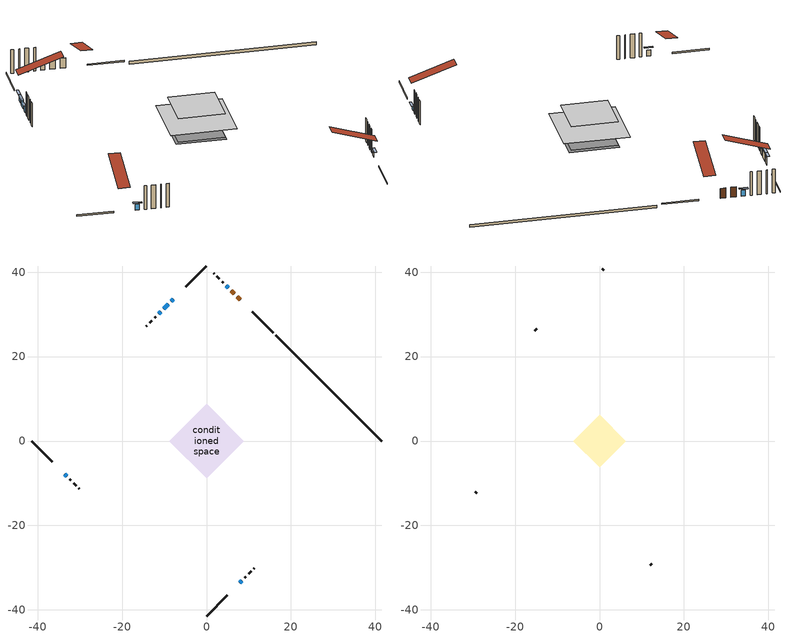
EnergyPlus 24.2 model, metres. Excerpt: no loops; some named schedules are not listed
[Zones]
conditioned space
 floor adiabatic (Floor2 construction): -6.23,0 0,6.23 6.23,0 0,-6.23 z0.61
 floor adiabatic (AdiabaticFloorConstruction): -8.81,0 0,8.81 8.81,0 0,-8.81 z3.05
 floor foundation (Slab1 construction): -6.25,0.49 -0.49,6.25 6.25,-0.49 0.49,-6.25 z0
 wall outside (RimJoist1 construction): 0,-41.45 4.94,-36.51 / -41.45,0 -36.51,-4.94 / 0,41.45 -4.94,36.51 / 15.79,25.65 10.86,30.59 z0.61:0.91
 wall outside (AdiabaticWallConstruction 1): 7.94,33.5 7.23,34.22 / 6.57,34.88 5.85,35.6 z0.61:2.64
 wall outside (AdiabaticWallConstruction): 7.85,-33.6 8.39,-33.06 z0.61:1.37; -7.85,33.6 -8.39,33.06 z0.61:2.14; -9.05,32.4 -10.13,31.32 z0.61:2.13; -10.78,30.67 -11.32,30.13 / 5.2,36.25 4.66,36.79 / -33.6,-7.85 -33.06,-8.39 z0.61:1.83
 wall outside (Wall1 construction): 9.05,-32.4 9.34,-32.11 / -32.4,-9.05 -32.11,-9.34 / -11.98,29.47 -12.27,29.18 / 4,37.45 3.71,37.74 z0.61:5.49
 wall outside (Wall2 construction): 10,-31.45 10.56,-30.89 / -31.45,-10 -30.89,-10.56 / -12.93,28.52 -13.49,27.96 / 3.05,38.4 2.49,38.96 z0.61:5.49
 wall outside (Wall3 construction): 11.22,-30.23 11.33,-30.12 / -30.23,-11.22 -30.12,-11.33 / -14.15,27.3 -14.26,27.19 / 1.83,39.62 1.72,39.73 z0.61:5.49
 wall foundation (FoundationWall1 construction): 41.45,0 16.45,25 z0:0.61
 window (WindowConstruction): 7.85,-33.6 8.39,-33.06 z0.61:1.37
 window (WindowConstruction 1): -7.85,33.6 -8.39,33.06 z0.61:2.13
 window (WindowConstruction 2): -9.05,32.4 -10.12,31.32 z0.61:2.13
 window (WindowConstruction 3): -10.78,30.67 -11.32,30.13 z0.61:1.83
 window (WindowConstruction 4): 5.19,36.25 4.66,36.79 z0.61:1.83
 window (WindowConstruction 5): -33.6,-7.85 -33.06,-8.39 z0.61:1.83
 door (Door): 7.94,33.5 7.23,34.22 z0.61:2.64
 door (Door 1): 6.57,34.88 5.85,35.6 z0.61:2.64
 ceiling adiabatic (AdiabaticFloorConstruction): 0,-8.81 8.81,0 0,8.81 -8.81,0 z3.05
attic - vented
 floor to conditioned space (Floor1 construction Reversed): -6.23,0 0,6.23 6.23,0 0,-6.23 z5.49
 wall outside (Wall4 construction): 11.99,-29.46 12.39,-29.06 / -29.46,-11.99 -29.06,-12.39 / -14.92,26.53 -15.32,26.13 / 1.06,40.39 0.66,40.79 z0.61:5.49
 roof outside (Roof1 construction): 7.19,-34.25,5.49 1.12,-28.18,8.35 -0.47,-29.78,8.35 5.6,-35.85,5.49; -34.25,-7.19,5.49 -28.18,-1.12,8.35 -29.78,0.47,8.35 -35.85,-5.6,5.49; -7.19,34.25,5.49 -1.12,28.18,8.35 0.47,29.78,8.35 -5.6,35.85,5.49; 8.6,32.85,5.49 2.53,26.78,8.35 4.13,25.18,8.35 10.2,31.25,5.49
shading: 8.72,-32.73 7.53,-33.92 7.85,-34.25 9.04,-33.06 z1.83; -8.72,32.73 -7.53,33.92 -7.85,34.25 -9.04,33.06 z2.59; -10.45,31 -8.72,32.73 -9.05,33.05 -10.78,31.32 z2.59; -11.65,29.8 -10.46,30.99 -10.78,31.32 -11.97,30.13 z2.29; 4.33,37.12 5.52,35.93 5.85,36.25 4.66,37.44 z2.29; -32.73,-8.72 -33.92,-7.53 -34.25,-7.85 -33.06,-9.04 z2.29
[Building]
Building 1: Terrain=Suburbs
[Site:Location]
Inuvik AP_NT: Latitude {deg}=68.3; Longitude {deg}=-133.48; Time Zone {hr}=-8; Elevation {m}=68; Keep Site Location Information=Yes
[Site:GroundTemperature:Shallow]
-13.1493, -15.9729, -16.199, -14.859, -9.47991, -4.12585, 0.51584, 3.45624, 3.70604, 1.31452, -3.2088, -8.39862
[Site:WaterMainsTemperature]
Calculation Method=Schedule; Temperature Schedule=mains temperature schedule
[Material] Roughness=Rough; Thermal Absorptance=0.9
Name | Thickness {m} | Conductivity {W/m-K} | Density {kg/m3} | Specific Heat {J/kg-K} | Solar Absorptance | Visible Absorptance
asphalt or fiberglass shingles | 0.00635 | 0.162714 | 1121.4 | 1465.45 | 0.4 | 0.4
ceiling loosefill ins | 0.254 | 0.0480833 | 16.02 | 1046.75 | 0.7 | 0.7
ceiling stud and cavity | 0.1397 | 0.096283 | 65.682 | 1177.47 | 0.7 | 0.7
concrete 4.0 in. | 0.1016 | 1.803125 | 2242.8 | 837.4 | 0.7 | 0.7
concrete 8.0 in. | 0.2032 | 1.803125 | 2242.8 | 837.4 | 0.7 | 0.7
door material | 0.04445 | 0.053851 | 512.64 | 1214.23 | 0.7 | 0.7
exterior vertical ins | 0.00202101 | 0.029427 | 32.04 | 1214.23 | 0.7 | 0.7
floor covering | 0.0127 | 0.0433444 | 54.468 | 1339.84 | 0.6 | 0.6
floor rigid ins; wall rigid ins 1 | 0.103632 | 0.029427 | 32.04 | 1214.23 | 0.7 | 0.7
floor rigid ins 1; wall rigid ins 2 | 0.512978 | 0.029427 | 32.04 | 1214.23 | 0.7 | 0.7
floor stud and cavity | 0.1397 | 0.311253 | 92.3553 | 1139.71 | 0.7 | 0.7
floor stud and cavity 1 | 0.1397 | 1.75129 | 37.0049 | 1207.88 | 0.7 | 0.7
furniture material conditioned space 1 | 0.1524 | 0.115458 | 640.8 | 1214.23 | 0.6 | 0.6
gypsum board | 0.0127 | 0.160291 | 801 | 837.4 | 0.6 | 0.6
gypsum board 1 | 0.0127 | 0.160291 | 801 | 837.4 | 0.7 | 0.7
osb sheathing 0.5 in. | 0.0127 | 0.115458 | 512.64 | 1214.23 | 0.7 | 0.7
osb sheathing 0.75 in. | 0.01905 | 0.115458 | 512.64 | 1214.23 | 0.7 | 0.7
osb sheathing 2.0 in. | 0.0508 | 0.115458 | 512.64 | 1214.23 | 0.7 | 0.7
rim joist rigid ins; wall rigid ins | 0.051816 | 0.029427 | 32.04 | 1214.23 | 0.7 | 0.7
rim joist stud and cavity | 0.0508 | 0.0445505 | 125.044 | 1163.47 | 0.6 | 0.6
wall stud and cavity | 0.1397 | 0.376025 | 139.0536 | 1170.24 | 0.7 | 0.7
wall stud and cavity 1 | 0.1397 | 0.650362 | 139.0536 | 1170.24 | 0.7 | 0.7
wall stud and cavity 2 | 0.1397 | 0.0829899 | 139.0536 | 1170.24 | 0.7 | 0.7
wall stud and cavity 3 | 0.0889 | 6.1454 | 50.32683 | 1063.81 | 0.6 | 0.6
wall stud and cavity 4 | 0.0889 | 0.380278 | 52.3479 | 1209.89 | 0.7 | 0.7
wall stud and cavity 5 | 0.0889 | 0.391764 | 83.0341 | 1211.67 | 0.7 | 0.7
wood siding | 0.0254 | 0.102417 | 544.68 | 1172.36 | 0.4 | 0.4
wood siding 1 | 0.00254 | 0.102417 | 544.68 | 1172.36 | 0.4 | 0.4
wood siding 2; wood siding 3; wood siding 4 | 0.0254 | 0.102417 | 544.68 | 1172.36 | 0.7 | 0.7
[WindowMaterial:SimpleGlazingSystem]
Name | U-Factor {W/m2-K} | Solar Heat Gain Coefficient
WindowMaterial | 2.76064 | 0.61
WindowMaterial 1 | 2.78052 | 0.57
WindowMaterial 2 | 1.57905 | 0.45
WindowMaterial 3 | 1.96572 | 0.5
WindowMaterial 4 | 1.42461 | 0.34
[Construction]
AdiabaticFloorConstruction: floor stud and cavity 1, floor rigid ins 1, osb sheathing 0.75 in., floor covering
AdiabaticWallConstruction: wood siding 3, wall rigid ins 2, wall stud and cavity 4, gypsum board
AdiabaticWallConstruction 1: wood siding 4, wall rigid ins 2, wall stud and cavity 4, gypsum board
Door; Door 1: door material
Floor1 construction Reversed: gypsum board, ceiling stud and cavity, ceiling loosefill ins
Floor2 construction: floor stud and cavity, floor rigid ins, osb sheathing 0.75 in., floor covering
FoundationWall1 construction: concrete 8.0 in., gypsum board 1
furniture construction conditioned space 1: furniture material conditioned space 1
PartitionWallConstruction: gypsum board, wall stud and cavity 5, gypsum board
RimJoist1 construction: wood siding 2, rim joist rigid ins, osb sheathing 2.0 in., rim joist stud and cavity
Roof1 construction: asphalt or fiberglass shingles
Slab1 construction: concrete 4.0 in.
Wall1 construction: wood siding, wall rigid ins, osb sheathing 0.5 in., wall stud and cavity, gypsum board
Wall2 construction: wood siding, wall rigid ins 1, osb sheathing 0.5 in., wall stud and cavity 1, gypsum board
Wall3 construction: wood siding, wall rigid ins, osb sheathing 0.5 in., wall stud and cavity 2, gypsum board
Wall4 construction: wood siding 1, wall stud and cavity 3
WindowConstruction: WindowMaterial
WindowConstruction 1: WindowMaterial 1
WindowConstruction 2: WindowMaterial 2
WindowConstruction 3; WindowConstruction 4: WindowMaterial 3
WindowConstruction 5: WindowMaterial 4
[Zone] Multiplier=1; Part of Total Floor Area=Yes
Name | Volume {m3}
attic - vented | 36.0769
conditioned space | 318.6
[Space]
Name | Zone | Volume {m3}
attic - vented 1 | attic - vented | 36.0769
conditioned space 1 | conditioned space | 318.6
[ZoneInfiltration:EffectiveLeakageArea]
infil attic - vented 1: Zone or Space=attic - vented 1; Schedule=Always On Discrete; Effective Air Leakage Area {cm2}=2273.27; Stack Coefficient=0.000538095; Wind Coefficient=1.56729e-05
[ZoneMixing]
whole house fan mix: Zone or Space=attic - vented; Schedule=Always On Continuous; Design Flow Rate Calculation Method=Flow/Zone; Design Flow Rate {m3/s}=0; Source Zone or Space=conditioned space
[SurfaceProperty:ExposedFoundationPerimeter]
Slab1: Exposed Perimeter Calculation Method=TotalExposedPerimeter; Total Exposed Perimeter {m}=35.35
[InternalMass] Zone or ZoneList=conditioned space; Space or SpaceList=conditioned space 1
Name | Construction | Surface Area {m2}
furniture mass conditioned space 1 | furniture construction conditioned space 1 | 124.223
partition wall mass | PartitionWallConstruction | 232.929
[Lights]
interior lighting: Zone or ZoneList or Space or SpaceList=conditioned space 1; Schedule=interior lighting schedule; Design Level Calculation Method=LightingLevel; Lighting Level {W}=343.2; Return Air Fraction=0; Fraction Radiant=0.6; Fraction Visible=0.2; Fraction Replaceable=1
[People]
occupants: Zone or ZoneList or Space or SpaceList=conditioned space 1; Number of People Schedule=occupants schedule; Number of People Calculation Method=People; Number of People=3; Fraction Radiant=0.314171; Sensible Heat Fraction=0.56303; Activity Level Schedule=occupants activity schedule; Carbon Dioxide Generation Rate {m3/s-W}=0; Enable ASHRAE 55 Comfort Warnings=No; Mean Radiant Temperature Calculation Type=EnclosureAveraged
[ElectricEquipment] Zone or ZoneList or Space or SpaceList=conditioned space 1; Design Level Calculation Method=EquipmentLevel
Name | Schedule | Design Level {W} | Fraction Latent | Fraction Radiant | Fraction Lost
clothes dryer | clothes dryer schedule | 140.772 | 0.015 | 0.081 | 0.85
clothes washer | clothes washer schedule | 32.1985 | 0.03 | 0.162 | 0.7
cooking range | cooking range schedule | 215.147 | 0.08 | 0.432 | 0.2
dishwasher | dishwasher schedule | 66.8632 | 0.3 | 0.18 | 0.4
fridge | fridge schedule | 72.9452 | 0 | 0.6 | 0
mech vent bath fan 0 | mech vent bath fan 0 schedule | 25.1 | 0 | 0 | 1
mech vent house fan | mech vent house fan schedule | 0.95 | 0 | 0 | 1
mech vent house fan cfis | mech vent house fan cfis schedule | 0 | 0 | 0 | 0
mech vent range fan 0 | mech vent range fan 0 schedule | 57 | 0 | 0 | 1
misc plug loads | misc plug loads schedule | 494.7 | 0.045 | 0.513 | 0.1
whole house fan | Always On Discrete | 0 | 0 | 0 | 1
[OtherEquipment] Zone or ZoneList or Space or SpaceList=conditioned space 1; Design Level Calculation Method=EquipmentLevel
Name | Fuel Type | Schedule | Design Level {W} | Fraction Latent | Fraction Radiant | Fraction Lost
clothes dryer 1 | Electricity | clothes dryer schedule | 0 | 0.015 | 0.081 | 0.85
cooking range 1 | Electricity | cooking range schedule | 0 | 0.08 | 0.432 | 0.2
general water use latent | None | general water use schedule | 62.594 | 1 | 0 | 0
general water use sensible | None | general water use schedule | -61.6891 | 0 | 0.6 | 0
mech vent house fan latent load | None | Always On Discrete | 0 | 1 | 0 | 0
mech vent house fan sensible load | None | Always On Discrete | 0 | 0 | 0 | 0
water heater energy adjustment1 | Electricity | Always On Discrete | 0.01 | 0 | 0 | 1
[ZoneInfiltration:DesignFlowRate] Zone or ZoneList or Space or SpaceList=conditioned space 1; Schedule=Always On Discrete; Design Flow Rate Calculation Method=Flow/Zone; Design Flow Rate {m3/s}=0
infil flow; natural vent flow; whole house fan flow
[Foundation:Kiva]
Foundation Kiva 1: Initial Indoor Air Temperature {C}=18; Wall Height Above Grade {m}=0.609996; Wall Depth Below Slab {m}=0.2032; Custom Block Material Name 1=exterior vertical ins; Custom Block Depth 1 {m}=0.609996; Custom Block X Position 1 {m}=0.2159; Custom Block Z Position 1 {m}=0
[Foundation:Kiva:Settings]
Soil Conductivity {W/m-K}=0.849921; Soil Density {kg/m3}=1842.3; Soil Specific Heat {J/kg-K}=418.7; Ground Solar Absorptivity=0.9; Ground Thermal Absorptivity=0.9; Ground Surface Roughness {m}=0.03; Far-Field Width {m}=40; Deep-Ground Boundary Condition=ZeroFlux; Deep-Ground Depth {m}=40; Minimum Cell Dimension {m}=0.2; Maximum Cell Growth Coefficient=3; Simulation Timestep=Timestep
[Exterior:Lights]
exterior lighting: Schedule=exterior lighting schedule; Design Level {W}=75.6
[Schedule:Constant]
Name | Hourly Value
Always On Continuous; mech vent house fan schedule; mech vent house fan cfis schedule; Always On Discrete | 1
occupants activity schedule | 117.228
fridge schedule | 0
[Schedule:Day:Interval]
interior lighting schedule day: No, 01:00, 0.108182, 04:00, 0.0901515, 05:00, 0.0991667, 06:00, 0.162273, 07:00, 0.270455, 08:00, 0.342576, 10:00, 0.369621, 11:00, 0.351591, 12:00, 0.333561, 13:00, 0.324545, 14:00, 0.31553, 15:00, 0.333561, 16:00, 0.369621, 17:00, 0.450758, 18:00, 0.585985, 19:00, 0.775303, 20:00, 0.955606, 21:00, 0.991667, 22:00, 0.712197, 23:00, 0.360606, 24:00, 0.162273
interior lighting schedule day 1: No, 01:00, 0.100909, 04:00, 0.0840909, 05:00, 0.0925, 06:00, 0.151364, 07:00, 0.252273, 08:00, 0.319545, 10:00, 0.344773, 11:00, 0.327955, 12:00, 0.311136, 13:00, 0.302727, 14:00, 0.294318, 15:00, 0.311136, 16:00, 0.344773, 17:00, 0.420455, 18:00, 0.546591, 19:00, 0.723182, 20:00, 0.891364, 21:00, 0.925, 22:00, 0.664318, 23:00, 0.336364, 24:00, 0.151364
interior lighting schedule day 2: No, 01:00, 0.0927273, 04:00, 0.0772727, 05:00, 0.085, 06:00, 0.139091, 07:00, 0.231818, 08:00, 0.293636, 10:00, 0.316818, 11:00, 0.301364, 12:00, 0.285909, 13:00, 0.278182, 14:00, 0.270455, 15:00, 0.285909, 16:00, 0.316818, 17:00, 0.386364, 18:00, 0.502273, 19:00, 0.664545, 20:00, 0.819091, 21:00, 0.85, 22:00, 0.610455, 23:00, 0.309091, 24:00, 0.139091
interior lighting schedule day 3: No, 01:00, 0.0845455, 04:00, 0.0704545, 05:00, 0.0775, 06:00, 0.126818, 07:00, 0.211364, 08:00, 0.267727, 10:00, 0.288864, 11:00, 0.274773, 12:00, 0.260682, 13:00, 0.253636, 14:00, 0.246591, 15:00, 0.260682, 16:00, 0.288864, 17:00, 0.352273, 18:00, 0.457955, 19:00, 0.605909, 20:00, 0.746818, 21:00, 0.775, 22:00, 0.556591, 23:00, 0.281818, 24:00, 0.126818
interior lighting schedule default day: No, 24:00, 0
[Schedule:Week:Daily]
interior lighting schedule Week Rule - Jan1-Jan27: interior lighting schedule day, interior lighting schedule day, interior lighting schedule day, interior lighting schedule day, interior lighting schedule day, interior lighting schedule day, interior lighting schedule day, interior lighting schedule default day, interior lighting schedule default day, interior lighting schedule default day, interior lighting schedule default day, interior lighting schedule default day
interior lighting schedule Week Rule - Jan28-Feb3: interior lighting schedule day, interior lighting schedule day, interior lighting schedule day, interior lighting schedule day, interior lighting schedule day 1, interior lighting schedule day 1, interior lighting schedule day 1, interior lighting schedule default day, interior lighting schedule default day, interior lighting schedule default day, interior lighting schedule default day, interior lighting schedule default day
interior lighting schedule Week Rule - Feb4-Feb24: interior lighting schedule day 1, interior lighting schedule day 1, interior lighting schedule day 1, interior lighting schedule day 1, interior lighting schedule day 1, interior lighting schedule day 1, interior lighting schedule day 1, interior lighting schedule default day, interior lighting schedule default day, interior lighting schedule default day, interior lighting schedule default day, interior lighting schedule default day
interior lighting schedule Week Rule - Feb25-Mar3: interior lighting schedule day 1, interior lighting schedule day 1, interior lighting schedule day 1, interior lighting schedule day 1, interior lighting schedule day 2, interior lighting schedule day 2, interior lighting schedule day 2, interior lighting schedule default day, interior lighting schedule default day, interior lighting schedule default day, interior lighting schedule default day, interior lighting schedule default day
interior lighting schedule Week Rule - Mar4-Mar31: interior lighting schedule day 2, interior lighting schedule day 2, interior lighting schedule day 2, interior lighting schedule day 2, interior lighting schedule day 2, interior lighting schedule day 2, interior lighting schedule day 2, interior lighting schedule default day, interior lighting schedule default day, interior lighting schedule default day, interior lighting schedule default day, interior lighting schedule default day
interior lighting schedule Week Rule - Apr1-Apr28: interior lighting schedule day 3, interior lighting schedule day 3, interior lighting schedule day 3, interior lighting schedule day 3, interior lighting schedule day 3, interior lighting schedule day 3, interior lighting schedule day 3, interior lighting schedule default day, interior lighting schedule default day, interior lighting schedule default day, interior lighting schedule default day, interior lighting schedule default day
interior lighting schedule Week Rule - Apr29-May5: interior lighting schedule day 3, interior lighting schedule day 3, interior lighting schedule day 4, interior lighting schedule day 4, interior lighting schedule day 4, interior lighting schedule day 4, interior lighting schedule day 4, interior lighting schedule default day, interior lighting schedule default day, interior lighting schedule default day, interior lighting schedule default day, interior lighting schedule default day
interior lighting schedule Week Rule - May6-May26: interior lighting schedule day 4, interior lighting schedule day 4, interior lighting schedule day 4, interior lighting schedule day 4, interior lighting schedule day 4, interior lighting schedule day 4, interior lighting schedule day 4, interior lighting schedule default day, interior lighting schedule default day, interior lighting schedule default day, interior lighting schedule default day, interior lighting schedule default day
interior lighting schedule Week Rule - May27-Jun2: interior lighting schedule day 4, interior lighting schedule day 4, interior lighting schedule day 4, interior lighting schedule day 4, interior lighting schedule day 4, interior lighting schedule day 5, interior lighting schedule day 5, interior lighting schedule default day, interior lighting schedule default day, interior lighting schedule default day, interior lighting schedule default day, interior lighting schedule default day
interior lighting schedule Week Rule - Jun3-Jun30: interior lighting schedule day 5, interior lighting schedule day 5, interior lighting schedule day 5, interior lighting schedule day 5, interior lighting schedule day 5, interior lighting schedule day 5, interior lighting schedule day 5, interior lighting schedule default day, interior lighting schedule default day, interior lighting schedule default day, interior lighting schedule default day, interior lighting schedule default day
interior lighting schedule Week Rule - Jul1-Jul28: interior lighting schedule day 6, interior lighting schedule day 6, interior lighting schedule day 6, interior lighting schedule day 6, interior lighting schedule day 6, interior lighting schedule day 6, interior lighting schedule day 6, interior lighting schedule default day, interior lighting schedule default day, interior lighting schedule default day, interior lighting schedule default day, interior lighting schedule default day
interior lighting schedule Week Rule - Jul29-Aug4: interior lighting schedule day 6, interior lighting schedule day 6, interior lighting schedule day 6, interior lighting schedule day 7, interior lighting schedule day 7, interior lighting schedule day 7, interior lighting schedule day 7, interior lighting schedule default day, interior lighting schedule default day, interior lighting schedule default day, interior lighting schedule default day, interior lighting schedule default day
interior lighting schedule Week Rule - Aug5-Aug25: interior lighting schedule day 7, interior lighting schedule day 7, interior lighting schedule day 7, interior lighting schedule day 7, interior lighting schedule day 7, interior lighting schedule day 7, interior lighting schedule day 7, interior lighting schedule default day, interior lighting schedule default day, interior lighting schedule default day, interior lighting schedule default day, interior lighting schedule default day
interior lighting schedule Week Rule - Aug26-Sep1: interior lighting schedule day 7, interior lighting schedule day 7, interior lighting schedule day 7, interior lighting schedule day 7, interior lighting schedule day 7, interior lighting schedule day 7, interior lighting schedule day 8, interior lighting schedule default day, interior lighting schedule default day, interior lighting schedule default day, interior lighting schedule default day, interior lighting schedule default day
interior lighting schedule Week Rule - Sep2-Sep29: interior lighting schedule day 8, interior lighting schedule day 8, interior lighting schedule day 8, interior lighting schedule day 8, interior lighting schedule day 8, interior lighting schedule day 8, interior lighting schedule day 8, interior lighting schedule default day, interior lighting schedule default day, interior lighting schedule default day, interior lighting schedule default day, interior lighting schedule default day
interior lighting schedule Week Rule - Sep30-Oct6: interior lighting schedule day 8, interior lighting schedule day 9, interior lighting schedule day 9, interior lighting schedule day 9, interior lighting schedule day 9, interior lighting schedule day 9, interior lighting schedule day 9, interior lighting schedule default day, interior lighting schedule default day, interior lighting schedule default day, interior lighting schedule default day, interior lighting schedule default day
interior lighting schedule Week Rule - Oct7-Oct27: interior lighting schedule day 9, interior lighting schedule day 9, interior lighting schedule day 9, interior lighting schedule day 9, interior lighting schedule day 9, interior lighting schedule day 9, interior lighting schedule day 9, interior lighting schedule default day, interior lighting schedule default day, interior lighting schedule default day, interior lighting schedule default day, interior lighting schedule default day
interior lighting schedule Week Rule - Oct28-Nov3: interior lighting schedule day 9, interior lighting schedule day 9, interior lighting schedule day 9, interior lighting schedule day 9, interior lighting schedule day 10, interior lighting schedule day 10, interior lighting schedule day 10, interior lighting schedule default day, interior lighting schedule default day, interior lighting schedule default day, interior lighting schedule default day, interior lighting schedule default day
interior lighting schedule Week Rule - Nov4-Nov24: interior lighting schedule day 10, interior lighting schedule day 10, interior lighting schedule day 10, interior lighting schedule day 10, interior lighting schedule day 10, interior lighting schedule day 10, interior lighting schedule day 10, interior lighting schedule default day, interior lighting schedule default day, interior lighting schedule default day, interior lighting schedule default day, interior lighting schedule default day
interior lighting schedule Week Rule - Nov25-Dec1: interior lighting schedule day 10, interior lighting schedule day 10, interior lighting schedule day 10, interior lighting schedule day 10, interior lighting schedule day 10, interior lighting schedule day 10, interior lighting schedule day 11, interior lighting schedule default day, interior lighting schedule default day, interior lighting schedule default day, interior lighting schedule default day, interior lighting schedule default day
interior lighting schedule Week Rule - Dec2-Dec31: interior lighting schedule day 11, interior lighting schedule day 11, interior lighting schedule day 11, interior lighting schedule day 11, interior lighting schedule day 11, interior lighting schedule day 11, interior lighting schedule day 11, interior lighting schedule default day, interior lighting schedule default day, interior lighting schedule default day, interior lighting schedule default day, interior lighting schedule default day
occupants schedule Week Rule - Jan1-Dec31: occupants schedule day, occupants schedule day, occupants schedule day, occupants schedule day, occupants schedule day, occupants schedule day, occupants schedule day, occupants schedule default day, occupants schedule default day, occupants schedule default day, occupants schedule default day, occupants schedule default day
clothes dryer schedule Week Rule - Jan1-Dec31: clothes dryer schedule day, clothes dryer schedule day, clothes dryer schedule day, clothes dryer schedule day, clothes dryer schedule day, clothes dryer schedule day, clothes dryer schedule day, clothes dryer schedule default day, clothes dryer schedule default day, clothes dryer schedule default day, clothes dryer schedule default day, clothes dryer schedule default day
clothes washer schedule Week Rule - Jan1-Dec31: clothes washer schedule day, clothes washer schedule day, clothes washer schedule day, clothes washer schedule day, clothes washer schedule day, clothes washer schedule day, clothes washer schedule day, clothes washer schedule default day, clothes washer schedule default day, clothes washer schedule default day, clothes washer schedule default day, clothes washer schedule default day
cooking range schedule Week Rule - Jan1-Dec31: cooking range schedule day, cooking range schedule day, cooking range schedule day, cooking range schedule day, cooking range schedule day, cooking range schedule day, cooking range schedule day, cooking range schedule default day, cooking range schedule default day, cooking range schedule default day, cooking range schedule default day, cooking range schedule default day
dishwasher schedule Week Rule - Jan1-Dec31: dishwasher schedule day, dishwasher schedule day, dishwasher schedule day, dishwasher schedule day, dishwasher schedule day, dishwasher schedule day, dishwasher schedule day, dishwasher schedule default day, dishwasher schedule default day, dishwasher schedule default day, dishwasher schedule default day, dishwasher schedule default day
mech vent bath fan 0 schedule Week Rule - Jan1-Dec31: mech vent bath fan 0 schedule day, mech vent bath fan 0 schedule day, mech vent bath fan 0 schedule day, mech vent bath fan 0 schedule day, mech vent bath fan 0 schedule day, mech vent bath fan 0 schedule day, mech vent bath fan 0 schedule day, mech vent bath fan 0 schedule default day, mech vent bath fan 0 schedule default day, mech vent bath fan 0 schedule default day, mech vent bath fan 0 schedule default day, mech vent bath fan 0 schedule default day
mech vent range fan 0 schedule Week Rule - Jan1-Dec31: mech vent range fan 0 schedule day, mech vent range fan 0 schedule day, mech vent range fan 0 schedule day, mech vent range fan 0 schedule day, mech vent range fan 0 schedule day, mech vent range fan 0 schedule day, mech vent range fan 0 schedule day, mech vent range fan 0 schedule default day, mech vent range fan 0 schedule default day, mech vent range fan 0 schedule default day, mech vent range fan 0 schedule default day, mech vent range fan 0 schedule default day
misc plug loads schedule Week Rule - Jan1-Dec31: misc plug loads schedule day, misc plug loads schedule day, misc plug loads schedule day, misc plug loads schedule day, misc plug loads schedule day, misc plug loads schedule day, misc plug loads schedule day, misc plug loads schedule default day, misc plug loads schedule default day, misc plug loads schedule default day, misc plug loads schedule default day, misc plug loads schedule default day
general water use schedule Week Rule - Jan1-Dec31: general water use schedule day, general water use schedule day, general water use schedule day, general water use schedule day, general water use schedule day, general water use schedule day, general water use schedule day, general water use schedule default day, general water use schedule default day, general water use schedule default day, general water use schedule default day, general water use schedule default day
exterior lighting schedule Week Rule - Jan1-Jan27: exterior lighting schedule day, exterior lighting schedule day, exterior lighting schedule day, exterior lighting schedule day, exterior lighting schedule day, exterior lighting schedule day, exterior lighting schedule day, exterior lighting schedule default day, exterior lighting schedule default day, exterior lighting schedule default day, exterior lighting schedule default day, exterior lighting schedule default day
exterior lighting schedule Week Rule - Jan28-Feb3: exterior lighting schedule day, exterior lighting schedule day, exterior lighting schedule day, exterior lighting schedule day, exterior lighting schedule day 1, exterior lighting schedule day 1, exterior lighting schedule day 1, exterior lighting schedule default day, exterior lighting schedule default day, exterior lighting schedule default day, exterior lighting schedule default day, exterior lighting schedule default day
exterior lighting schedule Week Rule - Feb4-Feb24: exterior lighting schedule day 1, exterior lighting schedule day 1, exterior lighting schedule day 1, exterior lighting schedule day 1, exterior lighting schedule day 1, exterior lighting schedule day 1, exterior lighting schedule day 1, exterior lighting schedule default day, exterior lighting schedule default day, exterior lighting schedule default day, exterior lighting schedule default day, exterior lighting schedule default day
exterior lighting schedule Week Rule - Feb25-Mar3: exterior lighting schedule day 1, exterior lighting schedule day 1, exterior lighting schedule day 1, exterior lighting schedule day 1, exterior lighting schedule day 2, exterior lighting schedule day 2, exterior lighting schedule day 2, exterior lighting schedule default day, exterior lighting schedule default day, exterior lighting schedule default day, exterior lighting schedule default day, exterior lighting schedule default day
exterior lighting schedule Week Rule - Mar4-Mar31: exterior lighting schedule day 2, exterior lighting schedule day 2, exterior lighting schedule day 2, exterior lighting schedule day 2, exterior lighting schedule day 2, exterior lighting schedule day 2, exterior lighting schedule day 2, exterior lighting schedule default day, exterior lighting schedule default day, exterior lighting schedule default day, exterior lighting schedule default day, exterior lighting schedule default day
exterior lighting schedule Week Rule - Apr1-Apr28: exterior lighting schedule day 3, exterior lighting schedule day 3, exterior lighting schedule day 3, exterior lighting schedule day 3, exterior lighting schedule day 3, exterior lighting schedule day 3, exterior lighting schedule day 3, exterior lighting schedule default day, exterior lighting schedule default day, exterior lighting schedule default day, exterior lighting schedule default day, exterior lighting schedule default day
exterior lighting schedule Week Rule - Apr29-May5: exterior lighting schedule day 3, exterior lighting schedule day 3, exterior lighting schedule day 4, exterior lighting schedule day 4, exterior lighting schedule day 4, exterior lighting schedule day 4, exterior lighting schedule day 4, exterior lighting schedule default day, exterior lighting schedule default day, exterior lighting schedule default day, exterior lighting schedule default day, exterior lighting schedule default day
exterior lighting schedule Week Rule - May6-May26: exterior lighting schedule day 4, exterior lighting schedule day 4, exterior lighting schedule day 4, exterior lighting schedule day 4, exterior lighting schedule day 4, exterior lighting schedule day 4, exterior lighting schedule day 4, exterior lighting schedule default day, exterior lighting schedule default day, exterior lighting schedule default day, exterior lighting schedule default day, exterior lighting schedule default day
exterior lighting schedule Week Rule - May27-Jun2: exterior lighting schedule day 4, exterior lighting schedule day 4, exterior lighting schedule day 4, exterior lighting schedule day 4, exterior lighting schedule day 4, exterior lighting schedule day 5, exterior lighting schedule day 5, exterior lighting schedule default day, exterior lighting schedule default day, exterior lighting schedule default day, exterior lighting schedule default day, exterior lighting schedule default day
exterior lighting schedule Week Rule - Jun3-Jun30: exterior lighting schedule day 5, exterior lighting schedule day 5, exterior lighting schedule day 5, exterior lighting schedule day 5, exterior lighting schedule day 5, exterior lighting schedule day 5, exterior lighting schedule day 5, exterior lighting schedule default day, exterior lighting schedule default day, exterior lighting schedule default day, exterior lighting schedule default day, exterior lighting schedule default day
exterior lighting schedule Week Rule - Jul1-Jul28: exterior lighting schedule day 6, exterior lighting schedule day 6, exterior lighting schedule day 6, exterior lighting schedule day 6, exterior lighting schedule day 6, exterior lighting schedule day 6, exterior lighting schedule day 6, exterior lighting schedule default day, exterior lighting schedule default day, exterior lighting schedule default day, exterior lighting schedule default day, exterior lighting schedule default day
exterior lighting schedule Week Rule - Jul29-Aug4: exterior lighting schedule day 6, exterior lighting schedule day 6, exterior lighting schedule day 6, exterior lighting schedule day 7, exterior lighting schedule day 7, exterior lighting schedule day 7, exterior lighting schedule day 7, exterior lighting schedule default day, exterior lighting schedule default day, exterior lighting schedule default day, exterior lighting schedule default day, exterior lighting schedule default day
exterior lighting schedule Week Rule - Aug5-Aug25: exterior lighting schedule day 7, exterior lighting schedule day 7, exterior lighting schedule day 7, exterior lighting schedule day 7, exterior lighting schedule day 7, exterior lighting schedule day 7, exterior lighting schedule day 7, exterior lighting schedule default day, exterior lighting schedule default day, exterior lighting schedule default day, exterior lighting schedule default day, exterior lighting schedule default day
exterior lighting schedule Week Rule - Aug26-Sep1: exterior lighting schedule day 7, exterior lighting schedule day 7, exterior lighting schedule day 7, exterior lighting schedule day 7, exterior lighting schedule day 7, exterior lighting schedule day 7, exterior lighting schedule day 8, exterior lighting schedule default day, exterior lighting schedule default day, exterior lighting schedule default day, exterior lighting schedule default day, exterior lighting schedule default day
exterior lighting schedule Week Rule - Sep2-Sep29: exterior lighting schedule day 8, exterior lighting schedule day 8, exterior lighting schedule day 8, exterior lighting schedule day 8, exterior lighting schedule day 8, exterior lighting schedule day 8, exterior lighting schedule day 8, exterior lighting schedule default day, exterior lighting schedule default day, exterior lighting schedule default day, exterior lighting schedule default day, exterior lighting schedule default day
exterior lighting schedule Week Rule - Sep30-Oct6: exterior lighting schedule day 8, exterior lighting schedule day 9, exterior lighting schedule day 9, exterior lighting schedule day 9, exterior lighting schedule day 9, exterior lighting schedule day 9, exterior lighting schedule day 9, exterior lighting schedule default day, exterior lighting schedule default day, exterior lighting schedule default day, exterior lighting schedule default day, exterior lighting schedule default day
exterior lighting schedule Week Rule - Oct7-Oct27: exterior lighting schedule day 9, exterior lighting schedule day 9, exterior lighting schedule day 9, exterior lighting schedule day 9, exterior lighting schedule day 9, exterior lighting schedule day 9, exterior lighting schedule day 9, exterior lighting schedule default day, exterior lighting schedule default day, exterior lighting schedule default day, exterior lighting schedule default day, exterior lighting schedule default day
exterior lighting schedule Week Rule - Oct28-Nov3: exterior lighting schedule day 9, exterior lighting schedule day 9, exterior lighting schedule day 9, exterior lighting schedule day 9, exterior lighting schedule day 10, exterior lighting schedule day 10, exterior lighting schedule day 10, exterior lighting schedule default day, exterior lighting schedule default day, exterior lighting schedule default day, exterior lighting schedule default day, exterior lighting schedule default day
exterior lighting schedule Week Rule - Nov4-Nov24: exterior lighting schedule day 10, exterior lighting schedule day 10, exterior lighting schedule day 10, exterior lighting schedule day 10, exterior lighting schedule day 10, exterior lighting schedule day 10, exterior lighting schedule day 10, exterior lighting schedule default day, exterior lighting schedule default day, exterior lighting schedule default day, exterior lighting schedule default day, exterior lighting schedule default day
exterior lighting schedule Week Rule - Nov25-Dec1: exterior lighting schedule day 10, exterior lighting schedule day 10, exterior lighting schedule day 10, exterior lighting schedule day 10, exterior lighting schedule day 10, exterior lighting schedule day 10, exterior lighting schedule day 11, exterior lighting schedule default day, exterior lighting schedule default day, exterior lighting schedule default day, exterior lighting schedule default day, exterior lighting schedule default day
exterior lighting schedule Week Rule - Dec2-Dec31: exterior lighting schedule day 11, exterior lighting schedule day 11, exterior lighting schedule day 11, exterior lighting schedule day 11, exterior lighting schedule day 11, exterior lighting schedule day 11, exterior lighting schedule day 11, exterior lighting schedule default day, exterior lighting schedule default day, exterior lighting schedule default day, exterior lighting schedule default day, exterior lighting schedule default day
[Schedule:Year]
interior lighting schedule: interior lighting schedule Week Rule - Jan1-Jan27, 1, 1, 1, 27, interior lighting schedule Week Rule - Jan28-Feb3, 1, 28, 2, 3, interior lighting schedule Week Rule - Feb4-Feb24, 2, 4, 2, 24, interior lighting schedule Week Rule - Feb25-Mar3, 2, 25, 3, 3, interior lighting schedule Week Rule - Mar4-Mar31, 3, 4, 3, 31, interior lighting schedule Week Rule - Apr1-Apr28, 4, 1, 4, 28, interior lighting schedule Week Rule - Apr29-May5, 4, 29, 5, 5, interior lighting schedule Week Rule - May6-May26, 5, 6, 5, 26, interior lighting schedule Week Rule - May27-Jun2, 5, 27, 6, 2, interior lighting schedule Week Rule - Jun3-Jun30, 6, 3, 6, 30, interior lighting schedule Week Rule - Jul1-Jul28, 7, 1, 7, 28, interior lighting schedule Week Rule - Jul29-Aug4, 7, 29, 8, 4, interior lighting schedule Week Rule - Aug5-Aug25, 8, 5, 8, 25, interior lighting schedule Week Rule - Aug26-Sep1, 8, 26, 9, 1, interior lighting schedule Week Rule - Sep2-Sep29, 9, 2, 9, 29, interior lighting schedule Week Rule - Sep30-Oct6, 9, 30, 10, 6, interior lighting schedule Week Rule - Oct7-Oct27, 10, 7, 10, 27, interior lighting schedule Week Rule - Oct28-Nov3, 10, 28, 11, 3, interior lighting schedule Week Rule - Nov4-Nov24, 11, 4, 11, 24, interior lighting schedule Week Rule - Nov25-Dec1, 11, 25, 12, 1, interior lighting schedule Week Rule - Dec2-Dec31, 12, 2, 12, 31
occupants schedule: occupants schedule Week Rule - Jan1-Dec31, 1, 1, 12, 31
clothes dryer schedule: clothes dryer schedule Week Rule - Jan1-Dec31, 1, 1, 12, 31
clothes washer schedule: clothes washer schedule Week Rule - Jan1-Dec31, 1, 1, 12, 31
cooking range schedule: cooking range schedule Week Rule - Jan1-Dec31, 1, 1, 12, 31
dishwasher schedule: dishwasher schedule Week Rule - Jan1-Dec31, 1, 1, 12, 31
mech vent bath fan 0 schedule: mech vent bath fan 0 schedule Week Rule - Jan1-Dec31, 1, 1, 12, 31
mech vent range fan 0 schedule: mech vent range fan 0 schedule Week Rule - Jan1-Dec31, 1, 1, 12, 31
misc plug loads schedule: misc plug loads schedule Week Rule - Jan1-Dec31, 1, 1, 12, 31
general water use schedule: general water use schedule Week Rule - Jan1-Dec31, 1, 1, 12, 31
exterior lighting schedule: exterior lighting schedule Week Rule - Jan1-Jan27, 1, 1, 1, 27, exterior lighting schedule Week Rule - Jan28-Feb3, 1, 28, 2, 3, exterior lighting schedule Week Rule - Feb4-Feb24, 2, 4, 2, 24, exterior lighting schedule Week Rule - Feb25-Mar3, 2, 25, 3, 3, exterior lighting schedule Week Rule - Mar4-Mar31, 3, 4, 3, 31, exterior lighting schedule Week Rule - Apr1-Apr28, 4, 1, 4, 28, exterior lighting schedule Week Rule - Apr29-May5, 4, 29, 5, 5, exterior lighting schedule Week Rule - May6-May26, 5, 6, 5, 26, exterior lighting schedule Week Rule - May27-Jun2, 5, 27, 6, 2, exterior lighting schedule Week Rule - Jun3-Jun30, 6, 3, 6, 30, exterior lighting schedule Week Rule - Jul1-Jul28, 7, 1, 7, 28, exterior lighting schedule Week Rule - Jul29-Aug4, 7, 29, 8, 4, exterior lighting schedule Week Rule - Aug5-Aug25, 8, 5, 8, 25, exterior lighting schedule Week Rule - Aug26-Sep1, 8, 26, 9, 1, exterior lighting schedule Week Rule - Sep2-Sep29, 9, 2, 9, 29, exterior lighting schedule Week Rule - Sep30-Oct6, 9, 30, 10, 6, exterior lighting schedule Week Rule - Oct7-Oct27, 10, 7, 10, 27, exterior lighting schedule Week Rule - Oct28-Nov3, 10, 28, 11, 3, exterior lighting schedule Week Rule - Nov4-Nov24, 11, 4, 11, 24, exterior lighting schedule Week Rule - Nov25-Dec1, 11, 25, 12, 1, exterior lighting schedule Week Rule - Dec2-Dec31, 12, 2, 12, 31
[Schedule:Compact]
mains temperature schedule: Through: 01/01, For: AllDays, Until: 24:00, 0, Through: 01/02, For: AllDays, Until: 24:00, 0, Through: 01/03, For: AllDays, Until: 24:00, 0, Through: 01/04, For: AllDays, Until: 24:00, 0, Through: 01/05, For: AllDays, Until: 24:00, 0, Through: 01/06, For: AllDays, Until: 24:00, 0, Through: 01/07, For: AllDays, Until: 24:00, 0, Through: 01/08, For: AllDays, Until: 24:00, 0, Through: 01/09, For: AllDays, Until: 24:00, 0, Through: 01/10, For: AllDays, Until: 24:00, 0, Through: 01/11, For: AllDays, Until: 24:00, 0, Through: 01/12, For: AllDays, Until: 24:00, 0, Through: 01/13, For: AllDays, Until: 24:00, 0, Through: 01/14, For: AllDays, Until: 24:00, 0, Through: 01/15, For: AllDays, Until: 24:00, 0, Through: 01/16, For: AllDays, Until: 24:00, 0, Through: 01/17, For: AllDays, Until: 24:00, 0, Through: 01/18, For: AllDays, Until: 24:00, 0, Through: 01/19, For: AllDays, Until: 24:00, 0, Through: 01/20, For: AllDays, Until: 24:00, 0, Through: 01/21, For: AllDays, Until: 24:00, 0, Through: 01/22, For: AllDays, Until: 24:00, 0, Through: 01/23, For: AllDays, Until: 24:00, 0, Through: 01/24, For: AllDays, Until: 24:00, 0, Through: 01/25, For: AllDays, Until: 24:00, 0, Through: 01/26, For: AllDays, Until: 24:00, 0, Through: 01/27, For: AllDays, Until: 24:00, 0, Through: 01/28, For: AllDays, Until: 24:00, 0, Through: 01/29, For: AllDays, Until: 24:00, 0, Through: 01/30, For: AllDays, Until: 24:00, 0, Through: 01/31, For: AllDays, Until: 24:00, 0, Through: 02/01, For: AllDays, Until: 24:00, 0, Through: 02/02, For: AllDays, Until: 24:00, 0, Through: 02/03, For: AllDays, Until: 24:00, 0, Through: 02/04, For: AllDays, Until: 24:00, 0, Through: 02/05, For: AllDays, Until: 24:00, 0, Through: 02/06, For: AllDays, Until: 24:00, 0, Through: 02/07, For: AllDays, Until: 24:00, 0, Through: 02/08, For: AllDays, Until: 24:00, 0, Through: 02/09, For: AllDays, Until: 24:00, 0, Through: 02/10, For: AllDays, Until: 24:00, 0, Through: 02/11, For: AllDays, Until: 24:00, 0, Through: 02/12, For: AllDays, Until: 24:00, 0, Through: 02/13, For: AllDays, Until: 24:00, 0, Through: 02/14, For: AllDays, Until: 24:00, 0, Through: 02/15, For: AllDays, Until: 24:00, 0, Through: 02/16, For: AllDays, Until: 24:00, 0, Through: 02/17, For: AllDays, Until: 24:00, 0, Through: 02/18, For: AllDays, Until: 24:00, 0, Through: 02/19, For: AllDays, Until: 24:00, 0, Through: 02/20, For: AllDays, Until: 24:00, 0, Through: 02/21, For: AllDays, Until: 24:00, 0, Through: 02/22, For: AllDays, Until: 24:00, 0, Through: 02/23, For: AllDays, Until: 24:00, 0, Through: 02/24, For: AllDays, Until: 24:00, 0, Through: 02/25, For: AllDays, Until: 24:00, 0, Through: 02/26, For: AllDays, Until: 24:00, 0, Through: 02/27, For: AllDays, Until: 24:00, 0, Through: 02/28, For: AllDays, Until: 24:00, 0, Through: 03/01, For: AllDays, Until: 24:00, 0, Through: 03/02, For: AllDays, Until: 24:00, 0, Through: 03/03, For: AllDays, Until: 24:00, 0, Through: 03/04, For: AllDays, Until: 24:00, 0, Through: 03/05, For: AllDays, Until: 24:00, 0, Through: 03/06, For: AllDays, Until: 24:00, 0, Through: 03/07, For: AllDays, Until: 24:00, 0, Through: 03/08, For: AllDays, Until: 24:00, 0, Through: 03/09, For: AllDays, Until: 24:00, 0, Through: 03/10, For: AllDays, Until: 24:00, 0, Through: 03/11, For: AllDays, Until: 24:00, 0, Through: 03/12, For: AllDays, Until: 24:00, 0, Through: 03/13, For: AllDays, Until: 24:00, 0, Through: 03/14, For: AllDays, Until: 24:00, 0, Through: 03/15, For: AllDays, Until: 24:00, 0, Through: 03/16, For: AllDays, Until: 24:00, 0, Through: 03/17, For: AllDays, Until: 24:00, 0, Through: 03/18, For: AllDays, Until: 24:00, 0, Through: 03/19, For: AllDays, Until: 24:00, 0, Through: 03/20, For: AllDays, Until: 24:00, 0, Through: 03/21, For: AllDays, Until: 24:00, 0, Through: 03/22, For: AllDays, Until: 24:00, 0, Through: 03/23, For: AllDays, Until: 24:00, 0, Through: 03/24, For: AllDays, Until: 24:00, 0, Through: 03/25, For: AllDays, Until: 24:00, 0, Through: 03/26, For: AllDays, Until: 24:00, 0, Through: 03/27, For: AllDays, Until: 24:00, 0, Through: 03/28, For: AllDays, Until: 24:00, 0, Through: 03/29, For: AllDays, Until: 24:00, 0, Through: 03/30, For: AllDays, Until: 24:00, 0, Through: 03/31, For: AllDays, Until: 24:00, 0, Through: 04/01, For: AllDays, Until: 24:00, 0, Through: 04/02, For: AllDays, Until: 24:00, 0, Through: 04/03, For: AllDays, Until: 24:00, 0, Through: 04/04, For: AllDays, Until: 24:00, 0, Through: 04/05, For: AllDays, Until: 24:00, 0, Through: 04/06, For: AllDays, Until: 24:00, 0, Through: 04/07, For: AllDays, Until: 24:00, 0, Through: 04/08, For: AllDays, Until: 24:00, 0, Through: 04/09, For: AllDays, Until: 24:00, 0, Through: 04/10, For: AllDays, Until: 24:00, 0, Through: 04/11, For: AllDays, Until: 24:00, 0, Through: 04/12, For: AllDays, Until: 24:00, 0, Through: 04/13, For: AllDays, Until: 24:00, 0, Through: 04/14, For: AllDays, Until: 24:00, 0, Through: 04/15, For: AllDays, Until: 24:00, 0, Through: 04/16, For: AllDays, Until: 24:00, 0, Through: 04/17, For: AllDays, Until: 24:00, 0, Through: 04/18, For: AllDays, Until: 24:00, 0, Through: 04/19, For: AllDays, Until: 24:00, 0, Through: 04/20, For: AllDays, Until: 24:00, 0, Through: 04/21, For: AllDays, Until: 24:00, 0, Through: 04/22, For: AllDays, Until: 24:00, 0, Through: 04/23, For: AllDays, Until: 24:00, 0, Through: 04/24, For: AllDays, Until: 24:00, 0, Through: 04/25, For: AllDays, Until: 24:00, 0, Through: 04/26, For: AllDays, Until: 24:00, 0, Through: 04/27, For: AllDays, Until: 24:00, 0, Through: 04/28, For: AllDays, Until: 24:00, 0, Through: 04/29, For: AllDays, Until: 24:00, 0, Through: 04/30, For: AllDays, Until: 24:00, 0, Through: 05/01, For: AllDays, Until: 24:00, 0, Through: 05/02, For: AllDays, Until: 24:00, 0, Through: 05/03, For: AllDays, Until: 24:00, 0, Through: 05/04, For: AllDays, Until: 24:00, 0, Through: 05/05, For: AllDays, Until: 24:00, 0, Through: 05/06, For: AllDays, Until: 24:00, 0, Through: 05/07, For: AllDays, Until: 24:00, 0, Through: 05/08, For: AllDays, Until: 24:00, 0, Through: 05/09, For: AllDays, Until: 24:00, 0, Through: 05/10, For: AllDays, Until: 24:00, 0, Through: 05/11, For: AllDays, Until: 24:00, 0, Through: 05/12, For: AllDays, Until: 24:00, 0, Through: 05/13, For: AllDays, Until: 24:00, 0, Through: 05/14, For: AllDays, Until: 24:00, 0, Through: 05/15, For: AllDays, Until: 24:00, 0, Through: 05/16, For: AllDays, Until: 24:00, 0, Through: 05/17, For: AllDays, Until: 24:00, 0, Through: 05/18, For: AllDays, Until: 24:00, 0, Through: 05/19, For: AllDays, Until: 24:00, 0, Through: 05/20, For: AllDays, Until: 24:00, 0, Through: 05/21, For: AllDays, Until: 24:00, 0, Through: 05/22, For: AllDays, Until: 24:00, 0, Through: 05/23, For: AllDays, Until: 24:00, 0, Through: 05/24, For: AllDays, Until: 24:00, 0, Through: 05/25, For: AllDays, Until: 24:00, 0, Through: 05/26, For: AllDays, Until: 24:00, 0, Through: 05/27, For: AllDays, Until: 24:00, 0, Through: 05/28, For: AllDays, Until: 24:00, 0, Through: 05/29, For: AllDays, Until: 24:00, 0, Through: 05/30, For: AllDays, Until: 24:00, 0, Through: 05/31, For: AllDays, Until: 24:00, 0, Through: 06/01, For: AllDays, Until: 24:00, 0, Through: 06/02, For: AllDays, Until: 24:00, 0, Through: 06/03, For: AllDays, Until: 24:00, 0, Through: 06/04, For: AllDays, Until: 24:00, 0, Through: 06/05, For: AllDays, Until: 24:00, 0, Through: 06/06, For: AllDays, Until: 24:00, 0, Through: 06/07, For: AllDays, Until: 24:00, 0, Through: 06/08, For: AllDays, Until: 24:00, 0, Through: 06/09, For: AllDays, Until: 24:00, 0, Through: 06/10, For: AllDays, Until: 24:00, 0, Through: 06/11, For: AllDays, Until: 24:00, 0, Through: 06/12, For: AllDays, Until: 24:00, 0, Through: 06/13, For: AllDays, Until: 24:00, 0, Through: 06/14, For: AllDays, Until: 24:00, 0, Through: 06/15, For: AllDays, Until: 24:00, 0, Through: 06/16, For: AllDays, Until: 24:00, 0, Through: 06/17, For: AllDays, Until: 24:00, 0, Through: 06/18, For: AllDays, Until: 24:00, 0, Through: 06/19, For: AllDays, Until: 24:00, 0, Through: 06/20, For: AllDays, Until: 24:00, 0, Through: 06/21, For: AllDays, Until: 24:00, 0, Through: 06/22, For: AllDays, Until: 24:00, 0, Through: 06/23, For: AllDays, Until: 24:00, 0, Through: 06/24, For: AllDays, Until: 24:00, 0, Through: 06/25, For: AllDays, Until: 24:00, 0, Through: 06/26, For: AllDays, Until: 24:00, 0, Through: 06/27, For: AllDays, Until: 24:00, 0, Through: 06/28, For: AllDays, Until: 24:00, 0, Through: 06/29, For: AllDays, Until: 24:00, 0, Through: 06/30, For: AllDays, Until: 24:00, 0, Through: 07/01, For: AllDays, Until: 24:00, 0, Through: 07/02, For: AllDays, Until: 24:00, 0, Through: 07/03, For: AllDays, Until: 24:00, 0, Through: 07/04, For: AllDays, Until: 24:00, 0, Through: 07/05, For: AllDays, Until: 24:00, 0, Through: 07/06, For: AllDays, Until: 24:00, 0, Through: 07/07, For: AllDays, Until: 24:00, 0, Through: 07/08, For: AllDays, Until: 24:00, 0, Through: 07/09, For: AllDays, Until: 24:00, 0, Through: 07/10, For: AllDays, Until: 24:00, 0, Through: 07/11, For: AllDays, Until: 24:00, 0, Through: 07/12, For: AllDays, Until: 24:00, 0, Through: 07/13, For: AllDays, Until: 24:00, 0, Through: 07/14, For: AllDays, Until: 24:00, 0, Through: 07/15, For: AllDays, Until: 24:00, 0, Through: 07/16, For: AllDays, Until: 24:00, 0, Through: 07/17, For: AllDays, Until: 24:00, 0, Through: 07/18, For: AllDays, Until: 24:00, 0, Through: 07/19, For: AllDays, Until: 24:00, 0, Through: 07/20, For: AllDays, Until: 24:00, 0, Through: 07/21, For: AllDays, Until: 24:00, 0, Through: 07/22, For: AllDays, Until: 24:00, 0, Through: 07/23, For: AllDays, Until: 24:00, 0, Through: 07/24, For: AllDays, Until: 24:00, 0, Through: 07/25, For: AllDays, Until: 24:00, 0, Through: 07/26, For: AllDays, Until: 24:00, 0, Through: 07/27, For: AllDays, Until: 24:00, 0, Through: 07/28, For: AllDays, Until: 24:00, 0, Through: 07/29, For: AllDays, Until: 24:00, 0, Through: 07/30, For: AllDays, Until: 24:00, 0, Through: 07/31, For: AllDays, Until: 24:00, 0, Through: 08/01, For: AllDays, Until: 24:00, 0, Through: 08/02, For: AllDays, Until: 24:00, 0, Through: 08/03, For: AllDays, Until: 24:00, 0, Through: 08/04, For: AllDays, Until: 24:00, 0, Through: 08/05, For: AllDays, Until: 24:00, 0, Through: 08/06, For: AllDays, Until: 24:00, 0, Through: 08/07, For: AllDays, Until: 24:00, 0, Through: 08/08, For: AllDays, Until: 24:00, 0, Through: 08/09, For: AllDays, Until: 24:00, 0, Through: 08/10, For: AllDays, Until: 24:00, 0, Through: 08/11, For: AllDays, Until: 24:00, 0, Through: 08/12, For: AllDays, Until: 24:00, 0, Through: 08/13, For: AllDays, Until: 24:00, 0, Through: 08/14, For: AllDays, Until: 24:00, 0, Through: 08/15, For: AllDays, Until: 24:00, 0, Through: 08/16, For: AllDays, Until: 24:00, 0, Through: 08/17, For: AllDays, Until: 24:00, 0, Through: 08/18, For: AllDays, Until: 24:00, 0, Through: 08/19, For: AllDays, Until: 24:00, 0, Through: 08/20, For: AllDays, Until: 24:00, 0, Through: 08/21, For: AllDays, Until: 24:00, 0, Through: 08/22, For: AllDays, Until: 24:00, 0, Through: 08/23, For: AllDays, Until: 24:00, 0, Through: 08/24, For: AllDays, Until: 24:00, 0, Through: 08/25, For: AllDays, Until: 24:00, 0, Through: 08/26, For: AllDays, Until: 24:00, 0, Through: 08/27, For: AllDays, Until: 24:00, 0, Through: 08/28, For: AllDays, Until: 24:00, 0, Through: 08/29, For: AllDays, Until: 24:00, 0, Through: 08/30, For: AllDays, Until: 24:00, 0, Through: 08/31, For: AllDays, Until: 24:00, 0, Through: 09/01, For: AllDays, Until: 24:00, 0, Through: 09/02, For: AllDays, Until: 24:00, 0, Through: 09/03, For: AllDays, Until: 24:00, 0, Through: 09/04, For: AllDays, Until: 24:00, 0, Through: 09/05, For: AllDays, Until: 24:00, 0, Through: 09/06, For: AllDays, Until: 24:00, 0, Through: 09/07, For: AllDays, Until: 24:00, 0, Through: 09/08, For: AllDays, Until: 24:00, 0, Through: 09/09, For: AllDays, Until: 24:00, 0, Through: 09/10, For: AllDays, Until: 24:00, 0, Through: 09/11, For: AllDays, Until: 24:00, 0, Through: 09/12, For: AllDays, Until: 24:00, 0, Through: 09/13, For: AllDays, Until: 24:00, 0, Through: 09/14, For: AllDays, Until: 24:00, 0, Through: 09/15, For: AllDays, Until: 24:00, 0, Through: 09/16, For: AllDays, Until: 24:00, 0, Through: 09/17, For: AllDays, Until: 24:00, 0, Through: 09/18, For: AllDays, Until: 24:00, 0, Through: 09/19, For: AllDays, Until: 24:00, 0, Through: 09/20, For: AllDays, Until: 24:00, 0, Through: 09/21, For: AllDays, Until: 24:00, 0, Through: 09/22, For: AllDays, Until: 24:00, 0, Through: 09/23, For: AllDays, Until: 24:00, 0, Through: 09/24, For: AllDays, Until: 24:00, 0, Through: 09/25, For: AllDays, Until: 24:00, 0, Through: 09/26, For: AllDays, Until: 24:00, 0, Through: 09/27, For: AllDays, Until: 24:00, 0, Through: 09/28, For: AllDays, Until: 24:00, 0, Through: 09/29, For: AllDays, Until: 24:00, 0, Through: 09/30, For: AllDays, Until: 24:00, 0, Through: 10/01, For: AllDays, Until: 24:00, 0, Through: 10/02, For: AllDays, Until: 24:00, 0, Through: 10/03, For: AllDays, Until: 24:00, 0, Through: 10/04, For: AllDays, Until: 24:00, 0, Through: 10/05, For: AllDays, Until: 24:00, 0, Through: 10/06, For: AllDays, Until: 24:00, 0, Through: 10/07, For: AllDays, Until: 24:00, 0, Through: 10/08, For: AllDays, Until: 24:00, 0, Through: 10/09, For: AllDays, Until: 24:00, 0, Through: 10/10, For: AllDays, Until: 24:00, 0, Through: 10/11, For: AllDays, Until: 24:00, 0, Through: 10/12, For: AllDays, Until: 24:00, 0, Through: 10/13, For: AllDays, Until: 24:00, 0, Through: 10/14, For: AllDays, Until: 24:00, 0, Through: 10/15, For: AllDays, Until: 24:00, 0, Through: 10/16, For: AllDays, Until: 24:00, 0, Through: 10/17, For: AllDays, Until: 24:00, 0, Through: 10/18, For: AllDays, Until: 24:00, 0, Through: 10/19, For: AllDays, Until: 24:00, 0, Through: 10/20, For: AllDays, Until: 24:00, 0, Through: 10/21, For: AllDays, Until: 24:00, 0, Through: 10/22, For: AllDays, Until: 24:00, 0, Through: 10/23, For: AllDays, Until: 24:00, 0, Through: 10/24, For: AllDays, Until: 24:00, 0, Through: 10/25, For: AllDays, Until: 24:00, 0, Through: 10/26, For: AllDays, Until: 24:00, 0, Through: 10/27, For: AllDays, Until: 24:00, 0, Through: 10/28, For: AllDays, Until: 24:00, 0, Through: 10/29, For: AllDays, Until: 24:00, 0, Through: 10/30, For: AllDays, Until: 24:00, 0, Through: 10/31, For: AllDays, Until: 24:00, 0, Through: 11/01, For: AllDays, Until: 24:00, 0, Through: 11/02, For: AllDays, Until: 24:00, 0, Through: 11/03, For: AllDays, Until: 24:00, 0, Through: 11/04, For: AllDays, Until: 24:00, 0, Through: 11/05, For: AllDays, Until: 24:00, 0, Through: 11/06, For: AllDays, Until: 24:00, 0, Through: 11/07, For: AllDays, Until: 24:00, 0, Through: 11/08, For: AllDays, Until: 24:00, 0, Through: 11/09, For: AllDays, Until: 24:00, 0, Through: 11/10, For: AllDays, Until: 24:00, 0, Through: 11/11, For: AllDays, Until: 24:00, 0, Through: 11/12, For: AllDays, Until: 24:00, 0, Through: 11/13, For: AllDays, Until: 24:00, 0, Through: 11/14, For: AllDays, Until: 24:00, 0, Through: 11/15, For: AllDays, Until: 24:00, 0, Through: 11/16, For: AllDays, Until: 24:00, 0, Through: 11/17, For: AllDays, Until: 24:00, 0, Through: 11/18, For: AllDays, Until: 24:00, 0, Through: 11/19, For: AllDays, Until: 24:00, 0, Through: 11/20, For: AllDays, Until: 24:00, 0, Through: 11/21, For: AllDays, Until: 24:00, 0, Through: 11/22, For: AllDays, Until: 24:00, 0, Through: 11/23, For: AllDays, Until: 24:00, 0, Through: 11/24, For: AllDays, Until: 24:00, 0, Through: 11/25, For: AllDays, Until: 24:00, 0, Through: 11/26, For: AllDays, Until: 24:00, 0, Through: 11/27, For: AllDays, Until: 24:00, 0, Through: 11/28, For: AllDays, Until: 24:00, 0, Through: 11/29, For: AllDays, Until: 24:00, 0, Through: 11/30, For: AllDays, Until: 24:00, 0, Through: 12/01, For: AllDays, Until: 24:00, 0, Through: 12/02, For: AllDays, Until: 24:00, 0, Through: 12/03, For: AllDays, Until: 24:00, 0, Through: 12/04, For: AllDays, Until: 24:00, 0, Through: 12/05, For: AllDays, Until: 24:00, 0, Through: 12/06, For: AllDays, Until: 24:00, 0, Through: 12/07, For: AllDays, Until: 24:00, 0, Through: 12/08, For: AllDays, Until: 24:00, 0, Through: 12/09, For: AllDays, Until: 24:00, 0, Through: 12/10, For: AllDays, Until: 24:00, 0, Through: 12/11, For: AllDays, Until: 24:00, 0, Through: 12/12, For: AllDays, Until: 24:00, 0, Through: 12/13, For: AllDays, Until: 24:00, 0, Through: 12/14, For: AllDays, Until: 24:00, 0, Through: 12/15, For: AllDays, Until: 24:00, 0, Through: 12/16, For: AllDays, Until: 24:00, 0, Through: 12/17, For: AllDays, Until: 24:00, 0, Through: 12/18, For: AllDays, Until: 24:00, 0, Through: 12/19, For: AllDays, Until: 24:00, 0, Through: 12/20, For: AllDays, Until: 24:00, 0, Through: 12/21, For: AllDays, Until: 24:00, 0, Through: 12/22, For: AllDays, Until: 24:00, 0, Through: 12/23, For: AllDays, Until: 24:00, 0, Through: 12/24, For: AllDays, Until: 24:00, 0, Through: 12/25, For: AllDays, Until: 24:00, 0, Through: 12/26, For: AllDays, Until: 24:00, 0, Through: 12/27, For: AllDays, Until: 24:00, 0, Through: 12/28, For: AllDays, Until: 24:00, 0, Through: 12/29, For: AllDays, Until: 24:00, 0, Through: 12/30, For: AllDays, Until: 24:00, 0, Through: 12/31, For: AllDays, Until: 24:00, 0
